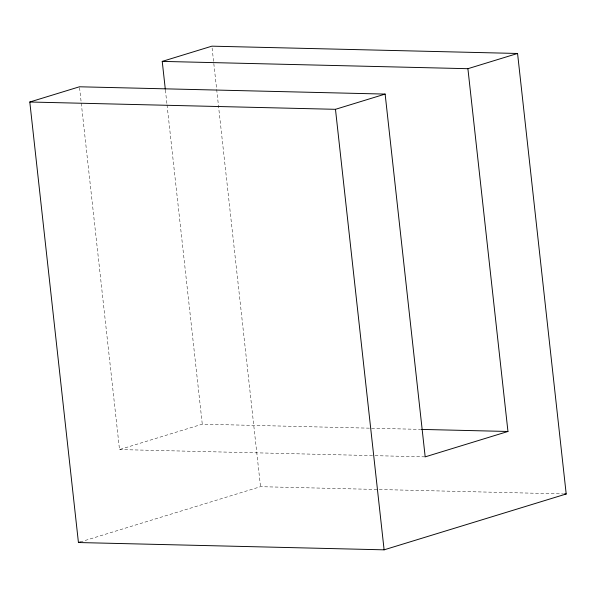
<?xml version="1.0" encoding="UTF-8"?>
<svg xmlns="http://www.w3.org/2000/svg" width="596" height="596" viewBox="0 0 596 596"><rect width="100%" height="100%" fill="white"/><g stroke="black" fill="none" stroke-linecap="round" stroke-linejoin="round"><path stroke-width="0.45" stroke-dasharray="2.98 2.23" d="M79.566 87.709L119.513 449.563L202.282 424.181L420.62 429.388M80.207 541.987L260.526 486.686L563.414 493.92M119.513 449.563L374.087 455.642M375.011 455.664L425.186 456.864M212.101 48.015L260.526 486.686M165.397 90.085L166.932 103.972M167.036 104.896L202.282 424.181"/><path stroke-width="0.89" d="M29.8 102.013L79.462 86.785L385.135 94.086L425.186 456.864L507.956 431.474L467.905 68.696L517.566 53.469L566.2 493.987L384.107 549.832L78.434 542.531L29.8 102.013L335.474 109.314L385.135 94.086M165.301 89.162L162.231 61.395L211.893 46.168L517.566 53.469M78.434 542.531L80.207 541.987M162.231 61.395L467.905 68.696M421.551 429.411L507.956 431.474M564.345 493.942L566.2 493.987M335.474 109.314L384.107 549.832"/></g></svg>
